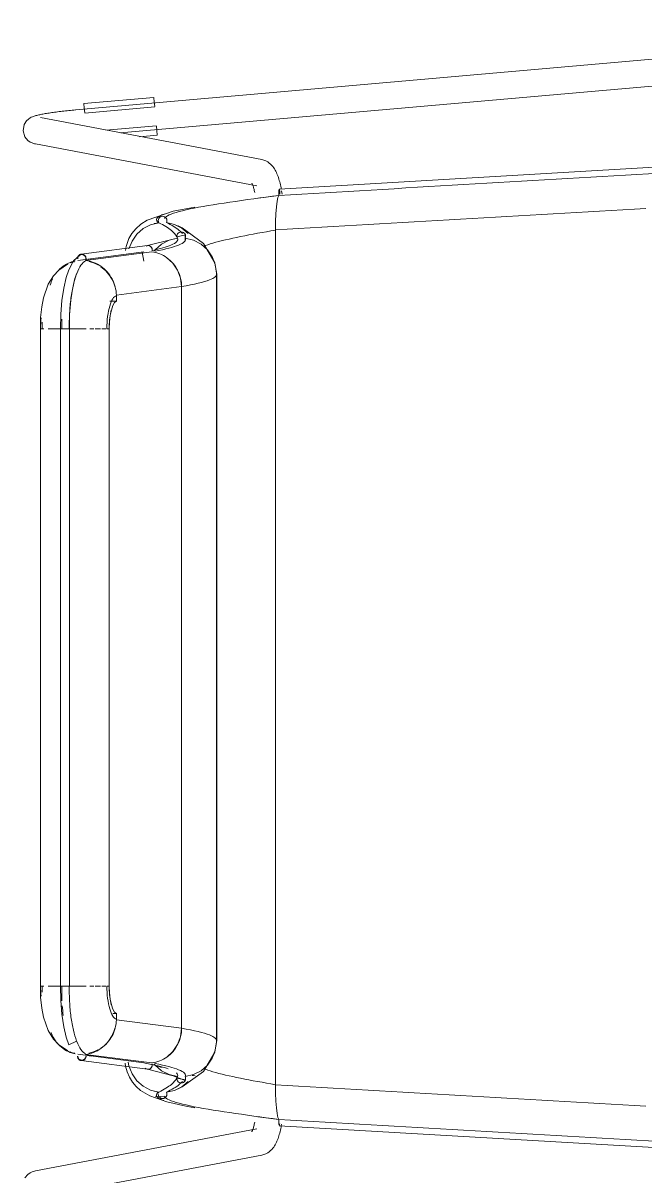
# Model space of a CAD drawing. Header units: millimetres. Extents: x 155927 to 326028, y -36033 to 97293.
# Drawn here: x 227216 to 227495, y 18168 to 18686 of the extents above; entities that cross this region are included whole.
import ezdxf

# ---------------------------------------------------------------- set-up
doc = ezdxf.new("R2010")
doc.units = ezdxf.units.MM
doc.header["$MEASUREMENT"] = 0
doc.layers.add('I-FURN', color=8, linetype='CONTINUOUS', lineweight=9)

msp = doc.modelspace()

# ---------------------------------------------------------------- linework, layer by layer
at = {"layer": 'I-FURN'}
for p, q in [((227682.98, 18685.85), (227239.66, 18646.9)), ((227259.53, 18636.6), (227684.03, 18673.9)), ((227243.26, 18649.72), (227274.67, 18652.48)), ((227243.44, 18647.67), (227243.26, 18649.72)), ((227274.67, 18652.48), (227274.85, 18650.43)), ((227274.85, 18650.43), (227275.03, 18648.37)), ((227219.11, 18643.27), (227219.68, 18643.57)), ((227219.68, 18643.57), (227220.15, 18643.79)), ((227220.15, 18643.79), (227220.58, 18643.96)), ((227220.58, 18643.96), (227220.98, 18644.1)), ((227220.98, 18644.1), (227221.38, 18644.22)), ((227221.38, 18644.22), (227221.77, 18644.34)), ((227221.77, 18644.34), (227222.18, 18644.45)), ((227222.18, 18644.45), (227222.59, 18644.55)), ((227222.59, 18644.55), (227223.02, 18644.65)), ((227223.02, 18644.65), (227223.46, 18644.75)), ((227223.46, 18644.75), (227223.92, 18644.85)), ((227223.92, 18644.85), (227224.4, 18644.94)), ((227224.4, 18644.94), (227224.89, 18645.04)), ((227224.89, 18645.04), (227225.41, 18645.13)), ((227225.41, 18645.13), (227225.94, 18645.22)), ((227225.94, 18645.22), (227226.49, 18645.32)), ((227226.49, 18645.32), (227227.06, 18645.41)), ((227227.06, 18645.41), (227227.65, 18645.5)), ((227227.65, 18645.5), (227228.25, 18645.59)), ((227228.25, 18645.59), (227228.87, 18645.68)), ((227228.87, 18645.68), (227229.5, 18645.77)), ((227229.5, 18645.77), (227230.15, 18645.86)), ((227230.15, 18645.86), (227230.81, 18645.95)), ((227230.81, 18645.95), (227231.49, 18646.04)), ((227231.49, 18646.04), (227232.18, 18646.12)), ((227232.18, 18646.12), (227232.88, 18646.21)), ((227232.88, 18646.21), (227233.59, 18646.29)), ((227233.59, 18646.29), (227234.3, 18646.37)), ((227234.3, 18646.37), (227235.03, 18646.45)), ((227235.03, 18646.45), (227235.76, 18646.53)), ((227235.76, 18646.53), (227236.5, 18646.6)), ((227236.5, 18646.6), (227237.25, 18646.68)), ((227237.25, 18646.68), (227237.99, 18646.75)), ((227237.99, 18646.75), (227238.75, 18646.82)), ((227238.75, 18646.82), (227239.5, 18646.89)), ((227239.5, 18646.89), (227239.66, 18646.9)), ((227243.62, 18645.61), (227243.44, 18647.67)), ((227243.63, 18645.49), (227275.04, 18648.25)), ((227215.98, 18637.52), (227216.46, 18640.28)), ((227216.46, 18640.28), (227217.5, 18641.93)), ((227217.5, 18641.93), (227218.41, 18642.79)), ((227218.41, 18642.79), (227219.11, 18643.27)), ((227323.1, 18624.61), (227223.81, 18643.42)), ((227275.79, 18639.8), (227253.18, 18637.81)), ((227275.8, 18639.67), (227275.98, 18637.61)), ((227216.81, 18634.77), (227215.98, 18637.52)), ((227216.81, 18634.77), (227218.14, 18633.19)), ((227268.26, 18634.87), (227276.16, 18635.57)), ((227275.98, 18637.61), (227276.16, 18635.57)), ((227218.14, 18633.19), (227219.22, 18632.45)), ((227219.22, 18632.45), (227220.02, 18632.07)), ((227220.02, 18632.07), (227220.64, 18631.86)), ((227220.64, 18631.86), (227221.16, 18631.72)), ((227221.16, 18631.72), (227221.57, 18631.63)), ((227221.57, 18631.63), (227320.86, 18612.82)), ((227662.85, 18630.71), (227330.94, 18611.42)), ((227323.1, 18624.61), (227324.08, 18624.35)), ((227324.08, 18624.35), (227324.98, 18623.99)), ((227324.98, 18623.99), (227325.77, 18623.55)), ((227325.77, 18623.55), (227326.46, 18623.07)), ((227326.46, 18623.07), (227327.05, 18622.56)), ((227327.05, 18622.56), (227327.57, 18622.03)), ((227327.57, 18622.03), (227328.03, 18621.51)), ((227328.03, 18621.51), (227328.43, 18620.97)), ((227328.43, 18620.97), (227328.79, 18620.44)), ((227328.79, 18620.44), (227329.11, 18619.9)), ((227329.11, 18619.9), (227329.4, 18619.36)), ((227329.4, 18619.36), (227329.67, 18618.81)), ((227329.67, 18618.81), (227329.92, 18618.25)), ((227329.92, 18618.25), (227330.16, 18617.68)), ((227330.16, 18617.68), (227330.38, 18617.1)), ((227318.63, 18614.04), (227318.65, 18614.01)), ((227318.65, 18614.01), (227318.69, 18613.94)), ((227318.69, 18613.94), (227318.74, 18613.85)), ((227318.74, 18613.85), (227318.81, 18613.7)), ((227318.81, 18613.7), (227318.9, 18613.51)), ((227318.9, 18613.51), (227319, 18613.28)), ((227319, 18613.28), (227319.1, 18613.01)), ((227319.1, 18613.01), (227319.2, 18612.7)), ((227319.2, 18612.7), (227319.31, 18612.37)), ((227330.38, 18617.1), (227330.58, 18616.51)), ((227330.58, 18616.51), (227330.78, 18615.9)), ((227330.78, 18615.9), (227330.96, 18615.28)), ((227330.96, 18615.28), (227331.13, 18614.65)), ((227331.13, 18614.65), (227331.3, 18614.01)), ((227331.3, 18614.01), (227331.45, 18613.36)), ((227331.45, 18613.36), (227331.59, 18612.69)), ((227331.59, 18612.69), (227331.73, 18612.01)), ((227319.31, 18612.37), (227319.42, 18612)), ((227319.42, 18612), (227319.53, 18611.61)), ((227319.53, 18611.61), (227319.63, 18611.19)), ((227319.63, 18611.19), (227319.74, 18610.74)), ((227319.74, 18610.74), (227319.84, 18610.27)), ((227319.84, 18610.27), (227319.93, 18609.78)), ((227329.99, 18605.91), (227330.36, 18607.65)), ((227330.35, 18607.65), (227329.99, 18605.9)), ((227330.75, 18608.55), (227330.35, 18607.65)), ((227330.36, 18607.65), (227330.75, 18608.55)), ((227330.74, 18610.01), (227330.73, 18609.52)), ((227330.73, 18609.52), (227330.74, 18610.01)), ((227330.73, 18609.52), (227330.74, 18609.02)), ((227330.74, 18609.02), (227330.73, 18609.52)), ((227330.76, 18610.47), (227330.74, 18610.01)), ((227330.74, 18610.01), (227330.76, 18610.47)), ((227330.74, 18609.02), (227330.75, 18608.55)), ((227330.75, 18608.55), (227330.74, 18609.02)), ((227330.76, 18610.47), (227330.8, 18610.86)), ((227330.8, 18610.85), (227330.76, 18610.47)), ((227330.84, 18611.15), (227330.8, 18610.85)), ((227330.8, 18610.86), (227330.84, 18611.15)), ((227330.84, 18611.15), (227330.89, 18611.35)), ((227330.89, 18611.34), (227330.84, 18611.15)), ((227330.89, 18611.35), (227330.94, 18611.42)), ((227330.94, 18611.41), (227330.89, 18611.34)), ((227330.94, 18611.42), (227331, 18611.36)), ((227331, 18611.35), (227330.94, 18611.41)), ((227331, 18611.36), (227331.05, 18611.17)), ((227331.05, 18611.17), (227331, 18611.35)), ((227331.09, 18610.88), (227331.05, 18611.17)), ((227331.05, 18611.17), (227331.09, 18610.88)), ((227331.13, 18610.5), (227331.09, 18610.88)), ((227331.09, 18610.88), (227331.13, 18610.5)), ((227331.15, 18610.05), (227331.13, 18610.5)), ((227331.13, 18610.5), (227331.15, 18610.05)), ((227331.16, 18609.56), (227331.15, 18610.05)), ((227331.15, 18610.05), (227331.16, 18609.56)), ((227331.15, 18609.06), (227331.16, 18609.56)), ((227331.16, 18609.56), (227331.15, 18609.06)), ((227331.73, 18612.01), (227331.85, 18611.31)), ((227331.97, 18610.61), (227332.08, 18609.89)), ((227332.08, 18609.89), (227332.18, 18609.17)), ((227293.03, 18603.31), (227283.37, 18601.41)), ((227329.44, 18600.35), (227329.68, 18603.41)), ((227329.68, 18603.41), (227329.44, 18600.3)), ((227329.68, 18603.44), (227329.99, 18605.9)), ((227329.99, 18605.9), (227329.68, 18603.41)), ((227271.65, 18597.42), (227268.83, 18595.6)), ((227283.37, 18601.41), (227271.65, 18597.42)), ((227276.72, 18597.77), (227276.65, 18597.27)), ((227276.65, 18597.27), (227276.73, 18597.76)), ((227276.69, 18596.77), (227276.65, 18597.27)), ((227276.65, 18597.27), (227276.69, 18596.77)), ((227276.92, 18598.22), (227276.72, 18597.77)), ((227276.73, 18597.76), (227276.92, 18598.22)), ((227276.92, 18598.22), (227277.23, 18598.61)), ((227277.23, 18598.61), (227276.92, 18598.22)), ((227277.23, 18598.61), (227277.62, 18598.91)), ((227277.62, 18598.91), (227277.23, 18598.61)), ((227278.08, 18599.11), (227277.62, 18598.91)), ((227277.62, 18598.91), (227278.08, 18599.1)), ((227278.08, 18599.1), (227278.56, 18599.18)), ((227278.56, 18599.18), (227278.08, 18599.11)), ((227278.56, 18599.18), (227279.05, 18599.12)), ((227279.05, 18599.12), (227278.56, 18599.18)), ((227279.05, 18599.12), (227279.51, 18598.93)), ((227279.51, 18598.94), (227279.05, 18599.12)), ((227279.91, 18598.65), (227279.51, 18598.94)), ((227279.51, 18598.93), (227279.91, 18598.65)), ((227279.91, 18598.65), (227280.23, 18598.27)), ((227280.23, 18598.27), (227279.91, 18598.65)), ((227280.23, 18598.27), (227280.43, 18597.82)), ((227280.43, 18597.82), (227280.23, 18598.27)), ((227280.43, 18597.82), (227280.52, 18597.33)), ((227280.53, 18597.33), (227280.43, 18597.82)), ((227280.52, 18597.33), (227280.49, 18596.83)), ((227280.5, 18596.83), (227280.53, 18597.33)), ((227329.44, 18600.3), (227329.28, 18596.77)), ((227329.29, 18596.83), (227329.44, 18600.31)), ((227266.58, 18593.61), (227264.8, 18591.44)), ((227268.83, 18595.6), (227266.58, 18593.61)), ((227269.91, 18593.66), (227267.08, 18591.18)), ((227273.23, 18595.4), (227269.91, 18593.66)), ((227276.86, 18596.3), (227273.23, 18595.4)), ((227274.81, 18595.9), (227276.86, 18596.3)), ((227276.86, 18596.3), (227276.69, 18596.77)), ((227276.69, 18596.77), (227276.86, 18596.3)), ((227280.49, 18596.83), (227280.34, 18596.35)), ((227280.34, 18596.35), (227280.5, 18596.83)), ((227280.34, 18596.35), (227283.96, 18595.56)), ((227283.96, 18595.57), (227280.34, 18596.35)), ((227287.28, 18593.93), (227283.96, 18595.57)), ((227283.96, 18595.56), (227287.28, 18593.92)), ((227287.36, 18593.98), (227285.61, 18594.87)), ((227285.63, 18591.63), (227286.03, 18591.93)), ((227286.03, 18591.93), (227285.63, 18591.64)), ((227286.03, 18591.93), (227286.49, 18592.12)), ((227286.49, 18592.12), (227286.03, 18591.93)), ((227286.98, 18592.19), (227286.49, 18592.12)), ((227286.49, 18592.12), (227286.98, 18592.18)), ((227287.47, 18592.12), (227286.98, 18592.19)), ((227286.98, 18592.18), (227287.47, 18592.12)), ((227290.12, 18591.53), (227287.28, 18593.93)), ((227287.28, 18593.92), (227290.12, 18591.53)), ((227296.9, 18587), (227287.36, 18593.98)), ((227287.47, 18592.12), (227287.93, 18591.93)), ((227287.93, 18591.93), (227287.47, 18592.12)), ((227287.93, 18591.93), (227288.33, 18591.63)), ((227288.33, 18591.64), (227287.93, 18591.93)), ((227329.23, 18593.08), (227329.28, 18596.77)), ((227329.28, 18596.77), (227329.23, 18593)), ((227329.23, 18593), (227329.23, 18209.6)), ((227329.23, 18209.6), (227329.23, 18593)), ((227263.46, 18589.17), (227262.17, 18585.57)), ((227264.8, 18591.44), (227263.46, 18589.17)), ((227264.91, 18588.09), (227263.51, 18584.58)), ((227267.08, 18591.18), (227264.91, 18588.09)), ((227271.76, 18586.02), (227283.38, 18588.99)), ((227278.12, 18586.7), (227275.24, 18584.19)), ((227281.51, 18588.45), (227278.12, 18586.7)), ((227285.23, 18589.34), (227281.51, 18588.45)), ((227283.38, 18588.99), (227285.24, 18589.31)), ((227288.83, 18590.86), (227284.94, 18590.02)), ((227285.03, 18590.31), (227285.11, 18590.8)), ((227285.11, 18590.8), (227285.03, 18590.31)), ((227285.07, 18589.81), (227285.03, 18590.31)), ((227285.03, 18590.31), (227285.06, 18589.82)), ((227285.06, 18589.82), (227285.23, 18589.34)), ((227285.23, 18589.34), (227285.07, 18589.81)), ((227285.31, 18591.26), (227285.11, 18590.8)), ((227285.11, 18590.8), (227285.31, 18591.25)), ((227285.63, 18591.64), (227285.31, 18591.26)), ((227285.31, 18591.25), (227285.63, 18591.63)), ((227288.65, 18591.26), (227288.33, 18591.64)), ((227288.33, 18591.63), (227288.65, 18591.25)), ((227288.85, 18590.8), (227288.65, 18591.26)), ((227288.65, 18591.25), (227288.85, 18590.8)), ((227288.75, 18588.28), (227288.7, 18591.16)), ((227288.73, 18589.34), (227288.9, 18589.82)), ((227288.89, 18589.81), (227288.73, 18589.34)), ((227292.45, 18588.45), (227288.73, 18589.34)), ((227288.85, 18590.8), (227288.93, 18590.31)), ((227288.93, 18590.31), (227288.85, 18590.8)), ((227288.93, 18590.31), (227288.89, 18589.81)), ((227288.9, 18589.82), (227288.93, 18590.31)), ((227292.45, 18588.45), (227295.84, 18586.69)), ((227295.84, 18586.7), (227292.45, 18588.45)), ((227298.72, 18584.19), (227295.84, 18586.7)), ((227295.84, 18586.69), (227298.71, 18584.19)), ((227302.01, 18578.34), (227296.9, 18587)), ((227238.67, 18579.27), (227241.57, 18581.82)), ((227270.2, 18583.18), (227240.51, 18579.34)), ((227271.84, 18586.03), (227242.07, 18582.18)), ((227244.05, 18579.36), (227273.75, 18583.2)), ((227262.17, 18585.57), (227261.94, 18583.8)), ((227269.42, 18583.06), (227270.22, 18578.99)), ((227271.61, 18585.98), (227271.17, 18585.79)), ((227272.08, 18586.05), (227271.61, 18585.98)), ((227272.54, 18585.98), (227272.08, 18586.05)), ((227272.99, 18585.79), (227272.54, 18585.98)), ((227273.37, 18585.5), (227272.99, 18585.79)), ((227273.67, 18585.11), (227273.37, 18585.5)), ((227273.86, 18584.66), (227273.67, 18585.11)), ((227274.86, 18583.03), (227273.75, 18583.2)), ((227273.94, 18584.17), (227273.86, 18584.66)), ((227273.9, 18583.67), (227273.94, 18584.17)), ((227275.24, 18584.19), (227274.78, 18583.65)), ((227298.71, 18584.19), (227300.88, 18581.05)), ((227300.89, 18581.05), (227298.72, 18584.19)), ((227231.98, 18575.02), (227235.88, 18577.7)), ((227235.88, 18577.7), (227236.07, 18577.8)), ((227236.48, 18575.16), (227238.67, 18579.27)), ((227241.7, 18579.49), (227246.47, 18580.11)), ((227283.25, 18578.09), (227280.51, 18580.57)), ((227285.33, 18574.97), (227283.25, 18578.09)), ((227302.08, 18578.19), (227300.71, 18581.37)), ((227300.88, 18581.05), (227302.25, 18577.48)), ((227302.25, 18577.48), (227300.89, 18581.05)), ((227302.88, 18573.15), (227302.08, 18578.19)), ((227302.25, 18577.48), (227302.72, 18573.69)), ((227302.72, 18573.69), (227302.25, 18577.48)), ((227227.29, 18568.66), (227229.69, 18572.54)), ((227229.69, 18572.54), (227231.98, 18575.02)), ((227234.22, 18567.01), (227235.32, 18571.7)), ((227235.32, 18571.7), (227236.48, 18575.16)), ((227240.02, 18573.4), (227238.93, 18569.96)), ((227286.65, 18571.43), (227285.33, 18574.97)), ((227287.13, 18567.66), (227286.65, 18571.43)), ((227302.72, 18573.69), (227302.72, 18228.91)), ((227302.72, 18228.91), (227302.72, 18573.69)), ((227302.88, 18534.25), (227302.88, 18573.16)), ((227225.17, 18562.61), (227227.29, 18568.66)), ((227233.38, 18561.39), (227234.22, 18567.01)), ((227238.93, 18569.96), (227237.96, 18565.53)), ((227257.85, 18563.8), (227287.13, 18567.66)), ((227287.13, 18567.66), (227287.13, 18234.94)), ((227287.13, 18234.94), (227287.13, 18567.66)), ((227224.38, 18558.58), (227225.17, 18562.61)), ((227232.89, 18555.27), (227233.38, 18561.39)), ((227237.37, 18561.51), (227236.84, 18554.95)), ((227237.96, 18565.53), (227237.37, 18561.51)), ((227257.92, 18561.08), (227254.91, 18561.08)), ((227257.06, 18560.44), (227257.92, 18561.08)), ((227257.92, 18561.08), (227257.85, 18563.8)), ((227223.87, 18553.76), (227224.38, 18558.58)), ((227255.09, 18554.61), (227255.6, 18557.11)), ((227255.6, 18557.11), (227256.27, 18559.09)), ((227256.27, 18559.09), (227257.06, 18560.44)), ((227223.76, 18548.73), (227223.87, 18553.76)), ((227232.8, 18548.73), (227232.89, 18555.27)), ((227236.84, 18554.95), (227236.76, 18548.73)), ((227254.66, 18548.73), (227254.77, 18551.76)), ((227254.77, 18551.76), (227255.09, 18554.61)), ((227223.93, 18548.73), (227223.76, 18548.73)), ((227223.76, 18548.73), (227223.76, 18253.87)), ((227223.78, 18548.73), (227225.25, 18548.73)), ((227227.28, 18548.73), (227229.86, 18548.73)), ((227233.04, 18548.73), (227230.01, 18548.73)), ((227230.03, 18548.73), (227233.04, 18548.73)), ((227232.8, 18548.73), (227232.8, 18253.87)), ((227232.8, 18548.73), (227236.75, 18548.73)), ((227232.87, 18548.73), (227232.8, 18548.73)), ((227233.06, 18548.73), (227232.87, 18548.73)), ((227233.37, 18548.73), (227233.06, 18548.73)), ((227233.76, 18548.73), (227233.37, 18548.73)), ((227234.21, 18548.73), (227233.76, 18548.73)), ((227234.7, 18548.73), (227234.21, 18548.73)), ((227235.2, 18548.73), (227234.7, 18548.73)), ((227235.67, 18548.73), (227235.2, 18548.73)), ((227236.09, 18548.73), (227235.67, 18548.73)), ((227236.42, 18548.73), (227236.09, 18548.73)), ((227236.65, 18548.73), (227236.42, 18548.73)), ((227236.75, 18548.73), (227236.65, 18548.73)), ((227240.54, 18548.73), (227236.73, 18548.73)), ((227236.73, 18548.73), (227240.54, 18548.73)), ((227236.76, 18253.87), (227236.76, 18548.73)), ((227240.74, 18548.73), (227244.29, 18548.73)), ((227245.92, 18548.73), (227247.76, 18548.73)), ((227248.28, 18548.73), (227250.75, 18548.73)), ((227251.33, 18548.73), (227253.07, 18548.73)), ((227254.6, 18548.73), (227254.6, 18253.87)), ((227254.66, 18253.87), (227254.66, 18548.73)), ((227302.88, 18229.45), (227302.88, 18534.25)), ((227223.76, 18253.87), (227223.93, 18253.87)), ((227223.76, 18253.87), (227223.87, 18248.84)), ((227225.25, 18253.87), (227223.78, 18253.87)), ((227229.86, 18253.87), (227227.28, 18253.87)), ((227230.01, 18253.87), (227233.04, 18253.87)), ((227233.04, 18253.87), (227230.03, 18253.87)), ((227236.65, 18253.87), (227232.8, 18253.87)), ((227232.8, 18253.87), (227232.89, 18247.33)), ((227232.8, 18253.87), (227232.87, 18253.87)), ((227232.87, 18253.87), (227233.06, 18253.87)), ((227233.06, 18253.87), (227233.37, 18253.87)), ((227233.37, 18253.87), (227233.76, 18253.87)), ((227233.76, 18253.87), (227234.21, 18253.87)), ((227234.21, 18253.87), (227234.7, 18253.87)), ((227234.7, 18253.87), (227235.2, 18253.87)), ((227235.2, 18253.87), (227235.67, 18253.87)), ((227235.67, 18253.87), (227236.09, 18253.87)), ((227236.09, 18253.87), (227236.42, 18253.87)), ((227236.42, 18253.87), (227236.65, 18253.87)), ((227236.73, 18253.87), (227240.54, 18253.87)), ((227240.54, 18253.87), (227236.73, 18253.87)), ((227244.29, 18253.87), (227240.74, 18253.87)), ((227247.76, 18253.87), (227245.92, 18253.87)), ((227250.75, 18253.87), (227248.28, 18253.87)), ((227253.07, 18253.87), (227251.33, 18253.87)), ((227254.77, 18250.84), (227254.66, 18253.87)), ((227255.09, 18247.99), (227254.77, 18250.84)), ((227223.87, 18248.84), (227224.38, 18244.02)), ((227232.89, 18247.33), (227233.38, 18241.21)), ((227255.6, 18245.49), (227255.09, 18247.99)), ((227256.27, 18243.51), (227255.6, 18245.49)), ((227224.38, 18244.02), (227225.17, 18239.99)), ((227225.17, 18239.99), (227227.29, 18233.94)), ((227233.38, 18241.21), (227234.22, 18235.59)), ((227256.25, 18241.52), (227257.92, 18241.52)), ((227256.25, 18241.52), (227257.9, 18241.52)), ((227257.06, 18242.16), (227256.27, 18243.51)), ((227257.92, 18241.52), (227257.06, 18242.16)), ((227257.85, 18238.8), (227257.92, 18241.52)), ((227234.22, 18235.59), (227235.32, 18230.9)), ((227287.13, 18234.94), (227257.85, 18238.8)), ((227286.65, 18231.17), (227287.13, 18234.94)), ((227227.29, 18233.94), (227229.69, 18230.06)), ((227229.69, 18230.06), (227231.98, 18227.58)), ((227235.32, 18230.9), (227236.48, 18227.45)), ((227285.33, 18227.63), (227286.65, 18231.17)), ((227231.98, 18227.58), (227235.88, 18224.9)), ((227235.88, 18224.9), (227236.07, 18224.81)), ((227236.48, 18227.45), (227240.02, 18229.21)), ((227280.51, 18222.03), (227283.25, 18224.52)), ((227283.25, 18224.52), (227285.33, 18227.63)), ((227302.08, 18224.41), (227300.71, 18221.23)), ((227302.25, 18225.12), (227300.88, 18221.55)), ((227300.89, 18221.55), (227302.25, 18225.12)), ((227302.88, 18229.45), (227302.08, 18224.41)), ((227302.72, 18228.91), (227302.25, 18225.12)), ((227302.25, 18225.12), (227302.72, 18228.91)), ((227240.51, 18223.26), (227270.2, 18219.42)), ((227242.07, 18220.42), (227271.84, 18216.57)), ((227244.04, 18222.81), (227246.48, 18222.49)), ((227244.05, 18223.24), (227273.75, 18219.4)), ((227261.84, 18219.3), (227261.99, 18217.88)), ((227263.51, 18218.03), (227263.14, 18219.77)), ((227263.14, 18219.76), (227263.51, 18218.02)), ((227275.71, 18218.17), (227269.42, 18219.54)), ((227273.75, 18219.4), (227274.86, 18219.58)), ((227302.01, 18224.26), (227296.9, 18215.61)), ((227300.88, 18221.55), (227298.71, 18218.42)), ((227298.72, 18218.41), (227300.89, 18221.55)), ((227261.99, 18217.88), (227262.65, 18215.37)), ((227262.65, 18215.37), (227263.68, 18213.01)), ((227263.51, 18218.02), (227264.91, 18214.51)), ((227264.91, 18214.51), (227267.08, 18211.42)), ((227270.78, 18217.1), (227271.17, 18216.81)), ((227271.17, 18216.81), (227271.61, 18216.62)), ((227271.61, 18216.62), (227272.08, 18216.55)), ((227271.76, 18216.58), (227283.38, 18213.61)), ((227272.08, 18216.55), (227272.54, 18216.62)), ((227272.54, 18216.62), (227272.99, 18216.81)), ((227272.99, 18216.81), (227273.37, 18217.1)), ((227273.37, 18217.1), (227273.67, 18217.49)), ((227273.67, 18217.49), (227273.86, 18217.94)), ((227273.86, 18217.94), (227273.94, 18218.43)), ((227273.94, 18218.43), (227273.9, 18218.93)), ((227274.78, 18218.95), (227275.24, 18218.41)), ((227275.24, 18218.41), (227278.12, 18215.9)), ((227278.15, 18217.41), (227275.71, 18218.17)), ((227278.12, 18215.9), (227281.51, 18214.15)), ((227281.51, 18214.15), (227285.23, 18213.26)), ((227296.9, 18215.61), (227287.36, 18208.62)), ((227288.73, 18213.26), (227292.45, 18214.15)), ((227295.84, 18215.91), (227292.45, 18214.16)), ((227292.45, 18214.15), (227295.84, 18215.9)), ((227298.71, 18218.42), (227295.84, 18215.91)), ((227295.84, 18215.9), (227298.72, 18218.41)), ((227263.68, 18213.01), (227265.06, 18210.81)), ((227265.06, 18210.81), (227266.74, 18208.83)), ((227266.74, 18208.83), (227268.7, 18207.09)), ((227267.08, 18211.42), (227269.91, 18208.94)), ((227269.91, 18208.94), (227273.23, 18207.2)), ((227283.38, 18213.61), (227288.7, 18211.44)), ((227284.94, 18212.58), (227288.83, 18211.74)), ((227285.03, 18212.29), (227285.07, 18212.79)), ((227285.06, 18212.79), (227285.03, 18212.29)), ((227285.11, 18211.8), (227285.03, 18212.29)), ((227285.03, 18212.29), (227285.11, 18211.8)), ((227285.23, 18213.26), (227285.06, 18212.79)), ((227285.07, 18212.79), (227285.23, 18213.26)), ((227285.31, 18211.35), (227285.11, 18211.8)), ((227285.11, 18211.8), (227285.31, 18211.35)), ((227285.63, 18210.97), (227285.31, 18211.35)), ((227285.31, 18211.35), (227285.63, 18210.96)), ((227286.03, 18210.67), (227285.63, 18210.97)), ((227285.63, 18210.96), (227286.03, 18210.67)), ((227286.49, 18210.49), (227286.03, 18210.67)), ((227286.03, 18210.67), (227286.49, 18210.48)), ((227286.98, 18210.42), (227286.49, 18210.49)), ((227286.49, 18210.48), (227286.98, 18210.41)), ((227287.47, 18210.49), (227286.98, 18210.42)), ((227286.98, 18210.41), (227287.47, 18210.48)), ((227290.12, 18211.08), (227287.28, 18208.68)), ((227287.28, 18208.67), (227290.12, 18211.07)), ((227287.93, 18210.67), (227287.47, 18210.49)), ((227287.47, 18210.48), (227287.93, 18210.67)), ((227288.33, 18210.97), (227287.93, 18210.67)), ((227287.93, 18210.67), (227288.33, 18210.96)), ((227288.65, 18211.35), (227288.33, 18210.97)), ((227288.33, 18210.96), (227288.65, 18211.35)), ((227288.85, 18211.8), (227288.65, 18211.35)), ((227288.65, 18211.35), (227288.85, 18211.8)), ((227288.73, 18213.26), (227288.89, 18212.79)), ((227288.9, 18212.79), (227288.73, 18213.26)), ((227288.93, 18212.29), (227288.85, 18211.8)), ((227288.85, 18211.8), (227288.93, 18212.29)), ((227288.89, 18212.79), (227288.93, 18212.29)), ((227288.93, 18212.29), (227288.9, 18212.79)), ((227329.23, 18209.6), (227329.28, 18205.83)), ((227329.28, 18205.83), (227329.23, 18209.52)), ((227268.7, 18207.09), (227272.82, 18204.59)), ((227272.82, 18204.59), (227280.44, 18201.92)), ((227273.23, 18207.2), (227276.86, 18206.3)), ((227276.86, 18206.3), (227274.81, 18206.7)), ((227275.93, 18205.39), (227275.61, 18204.22)), ((227275.61, 18204.22), (227279.46, 18204.42)), ((227276.73, 18204.84), (227276.65, 18205.33)), ((227276.65, 18205.33), (227276.72, 18204.84)), ((227276.69, 18205.83), (227276.86, 18206.3)), ((227276.86, 18206.3), (227276.69, 18205.83)), ((227276.72, 18204.84), (227276.92, 18204.38)), ((227276.92, 18204.38), (227276.73, 18204.84)), ((227277.23, 18203.99), (227276.92, 18204.38)), ((227276.92, 18204.38), (227277.23, 18203.99)), ((227277.62, 18203.69), (227277.23, 18203.99)), ((227277.23, 18203.99), (227277.62, 18203.69)), ((227278.08, 18203.5), (227277.62, 18203.69)), ((227277.62, 18203.69), (227278.08, 18203.5)), ((227279.51, 18203.67), (227279.05, 18203.49)), ((227279.05, 18203.48), (227279.51, 18203.66)), ((227279.91, 18203.96), (227279.51, 18203.67)), ((227279.51, 18203.66), (227279.91, 18203.95)), ((227280.23, 18204.33), (227279.91, 18203.96)), ((227279.91, 18203.95), (227280.23, 18204.33)), ((227280.43, 18204.78), (227280.23, 18204.33)), ((227280.23, 18204.33), (227280.43, 18204.78)), ((227283.96, 18207.04), (227280.34, 18206.25)), ((227280.34, 18206.25), (227283.96, 18207.03)), ((227280.34, 18206.25), (227280.49, 18205.77)), ((227280.5, 18205.77), (227280.34, 18206.25)), ((227280.52, 18205.27), (227280.43, 18204.78)), ((227280.43, 18204.78), (227280.53, 18205.27)), ((227280.49, 18205.77), (227280.52, 18205.27)), ((227280.53, 18205.27), (227280.5, 18205.77)), ((227287.28, 18208.68), (227283.96, 18207.04)), ((227283.96, 18207.03), (227287.28, 18208.67)), ((227287.36, 18208.62), (227285.61, 18207.73)), ((227329.28, 18205.83), (227329.44, 18202.3)), ((227329.44, 18202.3), (227329.29, 18205.77)), ((227278.56, 18203.43), (227278.08, 18203.5)), ((227278.08, 18203.5), (227278.56, 18203.42)), ((227279.05, 18203.49), (227278.56, 18203.43)), ((227278.56, 18203.42), (227279.05, 18203.48)), ((227280.44, 18201.92), (227288.96, 18200.03)), ((227288.96, 18200.03), (227293.03, 18199.29)), ((227329.44, 18202.3), (227329.68, 18199.2)), ((227329.68, 18199.19), (227329.44, 18202.25)), ((227329.68, 18199.2), (227329.99, 18196.7)), ((227329.99, 18196.7), (227329.68, 18199.16)), ((227329.99, 18196.7), (227330.35, 18194.95)), ((227330.36, 18194.95), (227329.99, 18196.69)), ((227330.35, 18194.95), (227330.75, 18194.05)), ((227330.75, 18194.05), (227330.36, 18194.95)), ((227330.74, 18193.58), (227330.73, 18193.08)), ((227330.73, 18193.08), (227330.74, 18193.58)), ((227330.75, 18194.05), (227330.74, 18193.58)), ((227330.74, 18193.58), (227330.75, 18194.05)), ((227320.86, 18189.78), (227221.57, 18170.97)), ((227318.63, 18188.56), (227318.65, 18188.59)), ((227318.65, 18188.59), (227318.69, 18188.66)), ((227318.69, 18188.66), (227318.74, 18188.75)), ((227318.74, 18188.75), (227318.81, 18188.9)), ((227318.81, 18188.9), (227318.9, 18189.09)), ((227318.9, 18189.09), (227319, 18189.33)), ((227319, 18189.33), (227319.1, 18189.6)), ((227319.1, 18189.6), (227319.2, 18189.9)), ((227319.2, 18189.9), (227319.31, 18190.23)), ((227319.31, 18190.23), (227319.42, 18190.6)), ((227319.42, 18190.6), (227319.53, 18190.99)), ((227319.53, 18190.99), (227319.63, 18191.42)), ((227319.63, 18191.42), (227319.74, 18191.86)), ((227319.74, 18191.86), (227319.84, 18192.33)), ((227319.84, 18192.33), (227319.93, 18192.82)), ((227330.73, 18193.08), (227330.74, 18192.59)), ((227330.74, 18192.59), (227330.73, 18193.08)), ((227330.74, 18192.59), (227330.76, 18192.14)), ((227330.76, 18192.13), (227330.74, 18192.59)), ((227330.76, 18192.14), (227330.8, 18191.75)), ((227330.8, 18191.75), (227330.76, 18192.13)), ((227330.8, 18191.75), (227330.84, 18191.45)), ((227330.84, 18191.45), (227330.8, 18191.75)), ((227330.94, 18191.19), (227331, 18191.25)), ((227331, 18191.24), (227330.94, 18191.18)), ((227662.85, 18171.9), (227330.94, 18191.18)), ((227331.05, 18191.43), (227331.09, 18191.72)), ((227331.09, 18191.72), (227331.05, 18191.43)), ((227331.09, 18191.72), (227331.13, 18192.1)), ((227331.13, 18192.1), (227331.09, 18191.72)), ((227331.13, 18187.95), (227331.3, 18188.59)), ((227331.3, 18188.59), (227331.45, 18189.25)), ((227331.45, 18189.25), (227331.59, 18189.91)), ((227331.59, 18189.91), (227331.73, 18190.6)), ((227331.73, 18190.6), (227331.85, 18191.29)), ((227331.85, 18191.29), (227331.97, 18191.99)), ((227329.11, 18182.71), (227329.4, 18183.24)), ((227329.4, 18183.24), (227329.67, 18183.79)), ((227329.67, 18183.79), (227329.92, 18184.35)), ((227329.92, 18184.35), (227330.16, 18184.92)), ((227330.16, 18184.92), (227330.38, 18185.5)), ((227330.38, 18185.5), (227330.58, 18186.1)), ((227330.58, 18186.1), (227330.78, 18186.7)), ((227330.78, 18186.7), (227330.96, 18187.32)), ((227330.96, 18187.32), (227331.13, 18187.95)), ((227223.81, 18159.18), (227323.1, 18177.99)), ((227323.1, 18177.99), (227324.08, 18178.25)), ((227324.08, 18178.25), (227324.98, 18178.61)), ((227324.98, 18178.61), (227325.77, 18179.05)), ((227325.77, 18179.05), (227326.46, 18179.54)), ((227326.46, 18179.54), (227327.05, 18180.04)), ((227327.05, 18180.04), (227327.57, 18180.57)), ((227327.57, 18180.57), (227328.03, 18181.1)), ((227328.03, 18181.1), (227328.43, 18181.63)), ((227328.43, 18181.63), (227328.79, 18182.17)), ((227328.79, 18182.17), (227329.11, 18182.71)), ((227216.81, 18167.83), (227218.14, 18169.41)), ((227218.14, 18169.41), (227219.22, 18170.16)), ((227219.22, 18170.16), (227220.02, 18170.53)), ((227220.02, 18170.53), (227220.64, 18170.75)), ((227220.64, 18170.75), (227221.16, 18170.88)), ((227221.16, 18170.88), (227221.57, 18170.97))]:
    msp.add_line(p, q, dxfattribs=at)
for centre, major_axis, ratio, start_param, end_param in [((227272.07, 18584.08), (0, 1.96), 0.955139, 4.501447, 6.790779), ((227272.06, 18567.53), (0, 15.78), 0.955139, 5.929149, 6.170649), ((227272.06, 18567.53), (0, 15.78), 0.955139, 5.687432, 5.928979), ((227272.06, 18567.53), (0, 15.78), 0.955139, 4.720632, 5.68731), ((227228.04, 18548.73), (0, 12.4), 0.287441, 1.332781, 1.570796), ((227239.51, 18548.73), (-15.75, 0), 0.000004, 3.431839, 3.614078), ((227228.04, 18253.87), (0, -12.4), 0.287441, 4.712389, 4.932602), ((227239.51, 18253.87), (-15.75, 0), 0.000004, 2.669107, 2.851347), ((227272.06, 18235.07), (0, 15.78), 0.955139, 3.737469, 4.704147), ((227272.06, 18235.07), (0, 15.78), 0.955139, 3.254129, 3.495629), ((227272.06, 18235.07), (0, 15.78), 0.955139, 3.495799, 3.737346), ((227272.07, 18218.52), (0, 1.96), 0.955139, 2.379629, 4.923331)]:
    msp.add_ellipse(centre, major_axis=major_axis, ratio=ratio, start_param=start_param, end_param=end_param, dxfattribs=at)
for points in [[(227330.75, 18608.55), (227385.99, 18611.77), (227496.59, 18618.21), (227607.35, 18624.65), (227662.75, 18627.87)], [(227330.74, 18608.54), (227327.68, 18608.15), (227324.59, 18607.76), (227321.54, 18607.37)], [(227329.23, 18593.08), (227384.59, 18596.27), (227440.01, 18599.47), (227495.47, 18602.67)], [(227236.73, 18548.73), (227236.68, 18551.07), (227236.76, 18555.72), (227237.39, 18562.58), (227238.5, 18568.72), (227240.03, 18573.8), (227241.92, 18577.49), (227243.33, 18578.8), (227244.06, 18579.16)], [(227237.17, 18578.27), (227237.8, 18578.52), (227238.45, 18578.68), (227239.11, 18578.82)], [(227257.85, 18563.8), (227257.81, 18565.09), (227257.45, 18567.59), (227256.04, 18571.19), (227253.84, 18574.34), (227251.01, 18576.87), (227247.67, 18578.63), (227245.29, 18579.21), (227244.05, 18579.36)], [(227244.23, 18580.12), (227244.24, 18579.95), (227244.24, 18579.78), (227244.2, 18579.63)], [(227245.57, 18578.9), (227246.95, 18578.59), (227248.32, 18578.08), (227249.58, 18577.39)], [(227229.24, 18571.11), (227228.81, 18570.22), (227228.41, 18569.3), (227228.17, 18568.34)], [(227302.88, 18573.16), (227302.87, 18573.33), (227302.82, 18573.51), (227302.72, 18573.69)], [(227253.53, 18548.73), (227253.59, 18552.52), (227254.56, 18559.91), (227256.72, 18563.29), (227257.84, 18563.55)], [(227255.55, 18557.11), (227255, 18555.06), (227254.72, 18552.34), (227254.62, 18549.56)], [(227223.85, 18548.73), (227223.84, 18550.44), (227223.92, 18552.12), (227224.07, 18553.7)], [(227233.33, 18548.73), (227233.3, 18550.16), (227233.31, 18551.58), (227233.34, 18552.99)], [(227224.04, 18249.27), (227223.91, 18250.74), (227223.84, 18252.3), (227223.85, 18253.87)], [(227233.43, 18247.27), (227233.32, 18249.46), (227233.29, 18251.66), (227233.33, 18253.87)], [(227257.84, 18239.05), (227257.28, 18239.18), (227256.18, 18240.12), (227254.78, 18243.45), (227253.82, 18248.24), (227253.56, 18251.98), (227253.53, 18253.87)], [(227254.61, 18253.04), (227254.66, 18250.26), (227255.02, 18247.71), (227255.55, 18245.5)], [(227234.01, 18240.72), (227233.83, 18242.13), (227233.66, 18243.58), (227233.55, 18245.06)], [(227244.05, 18223.24), (227245.29, 18223.39), (227247.67, 18223.97), (227251.01, 18225.73), (227253.84, 18228.26), (227256.04, 18231.41), (227257.45, 18235.01), (227257.81, 18237.51), (227257.85, 18238.8)], [(227257.3, 18235.27), (227256.97, 18234.04), (227256.48, 18232.88), (227255.9, 18231.71)], [(227255.89, 18231.69), (227254.69, 18229.45), (227253.07, 18227.22), (227250.93, 18226.08)], [(227239.17, 18223.71), (227238.49, 18223.87), (227237.82, 18224.07), (227237.16, 18224.32)], [(227244.06, 18223.44), (227243.33, 18223.8), (227241.92, 18225.11), (227240.66, 18227.57), (227240.09, 18229.03)], [(227249.56, 18225.22), (227248.3, 18224.53), (227246.94, 18224.12), (227245.55, 18223.79)], [(227302.72, 18228.91), (227302.82, 18229.09), (227302.87, 18229.27), (227302.88, 18229.45)], [(227281.07, 18216.79), (227279.18, 18217.45), (227276.37, 18218.11), (227273.33, 18218.77)], [(227285.23, 18213.26), (227285.52, 18213.8), (227285.38, 18214.35), (227284.81, 18214.89)], [(227293.2, 18213.65), (227292.73, 18213.71), (227292.26, 18213.76), (227291.8, 18213.82)], [(227495.47, 18199.94), (227440.01, 18203.13), (227384.59, 18206.33), (227329.23, 18209.52)], [(227330.74, 18194.07), (227327.62, 18194.46), (227324.46, 18194.86), (227321.34, 18195.25)], [(227330.75, 18194.05), (227385.99, 18190.83), (227496.59, 18184.39), (227607.35, 18177.95), (227662.75, 18174.73)]]:
    msp.add_open_spline(points, degree=3, dxfattribs=at)
for points, knots in [([(227330.75, 18608.55), (227323.2, 18607.53), (227307.99, 18605.5), (227289.55, 18602.45), (227281.26, 18600.01), (227279.66, 18598.59), (227279.46, 18598.18)], [0, 0, 0, 0, 0.25, 0.5, 0.75, 0.8499412, 0.8499412, 0.8499412, 0.8499412]), ([(227279.28, 18600.15), (227278.56, 18599.89), (227275.53, 18598.61), (227275.3, 18597.33), (227276.86, 18596.3)], [0.6866019, 0.6866019, 0.6866019, 0.6866019, 0.75, 1, 1, 1, 1]), ([(227276.86, 18596.3), (227279.26, 18595.14), (227282.69, 18593.05), (227284.47, 18590.96), (227284.94, 18590.02)], [0, 0, 0, 0, 0.5, 0.9025379, 0.9025379, 0.9025379, 0.9025379]), ([(227280.34, 18596.35), (227282.75, 18595.19), (227285.41, 18593.56), (227287.08, 18591.93), (227287.47, 18591.47)], [0, 0, 0, 0, 0.5, 0.696307, 0.696307, 0.696307, 0.696307]), ([(227296.95, 18585.7), (227298.1, 18586.19), (227302.34, 18587.65), (227313.06, 18590.08), (227323.84, 18592.03), (227329.23, 18593)], [0.375, 0.375, 0.375, 0.375, 0.5, 0.75, 1, 1, 1, 1]), ([(227285.23, 18589.34), (227285.77, 18588.32), (227284.04, 18586.5), (227277.56, 18584.69), (227273.84, 18583.9)], [0, 0, 0, 0, 0.5, 0.8877852, 0.8877852, 0.8877852, 0.8877852]), ([(227288.73, 18589.34), (227289.28, 18588.32), (227287.4, 18586.37), (227279.97, 18584.41), (227275.21, 18583.48)], [0, 0, 0, 0, 0.5, 0.954669, 0.954669, 0.954669, 0.954669]), ([(227244.05, 18579.36), (227244.11, 18579.5), (227244.18, 18579.72), (227244.22, 18580), (227244.23, 18580.28), (227244.2, 18580.58), (227244.11, 18580.87), (227244, 18581.14), (227243.8, 18581.46), (227243.5, 18581.77), (227243.13, 18582.01), (227242.77, 18582.14), (227242.46, 18582.19), (227242.19, 18582.2), (227241.92, 18582.16), (227241.68, 18582.09), (227241.43, 18581.98), (227241.13, 18581.78), (227240.82, 18581.46), (227240.6, 18581.06), (227240.5, 18580.71), (227240.47, 18580.45), (227240.46, 18580.29), (227240.47, 18580.21)], [0, 0, 0, 0, 0.0555556, 0.0833333, 0.1111111, 0.1666667, 0.1944444, 0.2222222, 0.2777778, 0.3333333, 0.3888889, 0.4444444, 0.4791667, 0.5138889, 0.5486111, 0.5833333, 0.6180556, 0.6527778, 0.7222222, 0.7916667, 0.8263889, 0.8611111, 0.8888889, 0.8888889, 0.8888889, 0.8888889]), ([(227240.48, 18580.12), (227240.48, 18580.29), (227240.52, 18580.58), (227240.67, 18580.96), (227240.92, 18581.37), (227241.45, 18581.83), (227242.31, 18582.08), (227243.1, 18581.85), (227243.63, 18581.46), (227243.95, 18581.07), (227244.14, 18580.67), (227244.19, 18580.4), (227244.21, 18580.29)], [-0.875, -0.875, -0.875, -0.875, -0.8125, -0.765625, -0.71875, -0.625, -0.5, -0.375, -0.3125, -0.25, -0.1875, -0.14687, -0.14687, -0.14687, -0.14687]), ([(227239.39, 18579.15), (227238.62, 18578.99), (227236.72, 18578.42), (227233.86, 18576.86), (227231.67, 18574.86), (227230.67, 18573.47), (227230.4, 18573.07)], [0.0592823, 0.0592823, 0.0592823, 0.0592823, 0.1666667, 0.3333333, 0.5, 0.565028, 0.565028, 0.565028, 0.565028]), ([(227250.93, 18576.53), (227252.98, 18575.09), (227255.49, 18572.15), (227257.05, 18568.58), (227257.3, 18567.33)], [-0.6666667, -0.6666667, -0.6666667, -0.6666667, -0.3333333, -0.1666667, -0.1666667, -0.1666667, -0.1666667]), ([(227287.13, 18567.66), (227292.85, 18568.66), (227300.49, 18570.5), (227302.88, 18572.33), (227302.88, 18573.15)], [0, 0, 0, 0, 0.5, 0.9107154, 0.9107154, 0.9107154, 0.9107154]), ([(227240.02, 18229.2), (227239.48, 18230.63), (227238.48, 18233.96), (227237.39, 18240.02), (227236.76, 18246.88), (227236.68, 18251.53), (227236.73, 18253.87)], [0.3397465, 0.3397465, 0.3397465, 0.3397465, 0.5, 0.6666667, 0.8333333, 0.9999948, 0.9999948, 0.9999948, 0.9999948]), ([(227302.88, 18229.45), (227302.88, 18230.27), (227300.49, 18232.11), (227292.85, 18233.94), (227287.13, 18234.94)], [0.0892847, 0.0892847, 0.0892847, 0.0892847, 0.5, 1, 1, 1, 1]), ([(227228.6, 18233.01), (227228.79, 18232.49), (227229.35, 18231.15), (227230.09, 18229.89), (227230.62, 18229.16)], [0.260519, 0.260519, 0.260519, 0.260519, 0.3333333, 0.4544474, 0.4544474, 0.4544474, 0.4544474]), ([(227231.25, 18228.37), (227232.04, 18227.42), (227233.86, 18225.75), (227236.67, 18224.15), (227238.59, 18223.69), (227239.32, 18223.53)], [0.5, 0.5, 0.5, 0.5, 0.6666667, 0.8333333, 0.9365189, 0.9365189, 0.9365189, 0.9365189]), ([(227240.47, 18222.39), (227240.46, 18222.25), (227240.48, 18222.02), (227240.55, 18221.73), (227240.64, 18221.46), (227240.83, 18221.15), (227241.12, 18220.83), (227241.47, 18220.59), (227241.82, 18220.46), (227242.13, 18220.41), (227242.41, 18220.41), (227242.67, 18220.44), (227242.92, 18220.51), (227243.18, 18220.63), (227243.49, 18220.82), (227243.81, 18221.14), (227244.05, 18221.54), (227244.16, 18221.89), (227244.21, 18222.15), (227244.23, 18222.32), (227244.23, 18222.39)], [0.1111111, 0.1111111, 0.1111111, 0.1111111, 0.1666667, 0.1944444, 0.2222222, 0.2777778, 0.3333333, 0.3888889, 0.4444444, 0.4791667, 0.5138889, 0.5486111, 0.5833333, 0.6180556, 0.6527778, 0.7222222, 0.7916667, 0.8263889, 0.8611111, 0.8888889, 0.8888889, 0.8888889, 0.8888889]), ([(227244.14, 18221.99), (227244.1, 18221.87), (227244, 18221.64), (227243.72, 18221.23), (227243.18, 18220.77), (227242.31, 18220.52), (227241.52, 18220.75), (227241.01, 18221.14), (227240.72, 18221.53), (227240.53, 18221.99), (227240.49, 18222.31), (227240.48, 18222.48)], [-0.8125, -0.8125, -0.8125, -0.8125, -0.765625, -0.71875, -0.625, -0.5, -0.375, -0.3125, -0.25, -0.1875, -0.125, -0.125, -0.125, -0.125]), ([(227288.73, 18213.26), (227289.28, 18214.28), (227287.4, 18216.24), (227279.97, 18218.19), (227275.21, 18219.12)], [0, 0, 0, 0, 0.5, 0.954669, 0.954669, 0.954669, 0.954669]), ([(227329.23, 18209.6), (227323.84, 18210.57), (227313.06, 18212.52), (227302.34, 18214.95), (227298.1, 18216.41), (227296.95, 18216.9)], [0, 0, 0, 0, 0.25, 0.5, 0.625, 0.625, 0.625, 0.625]), ([(227276.86, 18206.3), (227279.26, 18207.46), (227282.69, 18209.55), (227284.47, 18211.65), (227284.94, 18212.58)], [0, 0, 0, 0, 0.5, 0.9025383, 0.9025383, 0.9025383, 0.9025383]), ([(227280.34, 18206.25), (227282.75, 18207.42), (227285.41, 18209.04), (227287.08, 18210.67), (227287.47, 18211.13)], [0, 0, 0, 0, 0.5, 0.6963068, 0.6963068, 0.6963068, 0.6963068]), ([(227279.07, 18202.53), (227278.44, 18202.76), (227275.53, 18204.02), (227275.3, 18205.28), (227276.86, 18206.3)], [0.6929173, 0.6929173, 0.6929173, 0.6929173, 0.75, 1, 1, 1, 1]), ([(227330.75, 18194.05), (227323.2, 18195.07), (227307.99, 18197.1), (227289.55, 18200.15), (227281.26, 18202.59), (227279.66, 18204.01), (227279.46, 18204.42)], [0, 0, 0, 0, 0.25, 0.5, 0.75, 0.8499411, 0.8499411, 0.8499411, 0.8499411])]:
    msp.add_open_spline(points, degree=3, knots=knots, dxfattribs=at)

doc.saveas('drawing.dxf')
